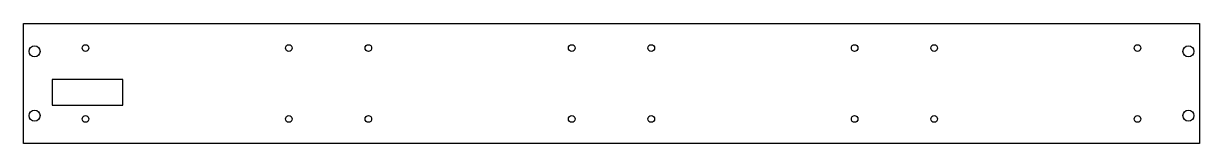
# Model space of a CAD drawing. Header units: millimetres. Extents: x -74 to 458, y 2 to 56.
import ezdxf

# ---------------------------------------------------------------- set-up
doc = ezdxf.new("R2010")
doc.units = ezdxf.units.MM
doc.layers.get('0').update_dxf_attribs({"linetype": 'CONTINUOUS'})

msp = doc.modelspace()

# ---------------------------------------------------------------- linework, layer by layer
for points in [[(458, 2.5), (-74, 2.5), (-74, 56.5), (458, 56.5)], [(-61, 31.25), (-61, 19.75), (-29, 19.75), (-29, 31.25)]]:
    msp.add_lwpolyline(points, close=True)
for centre, radius in [((-69, 44), 2.5), ((-46, 45.5), 1.5), ((46, 45.5), 1.5), ((82, 45.5), 1.5), ((174, 45.5), 1.5), ((210, 45.5), 1.5), ((302, 45.5), 1.5), ((338, 45.5), 1.5), ((430, 45.5), 1.5), ((453, 44), 2.5), ((-69, 15), 2.5), ((453, 15), 2.5), ((-46, 13.5), 1.5), ((46, 13.5), 1.5), ((82, 13.5), 1.5), ((174, 13.5), 1.5), ((210, 13.5), 1.5), ((302, 13.5), 1.5), ((338, 13.5), 1.5), ((430, 13.5), 1.5)]:
    msp.add_circle(centre, radius)

doc.saveas('drawing.dxf')
